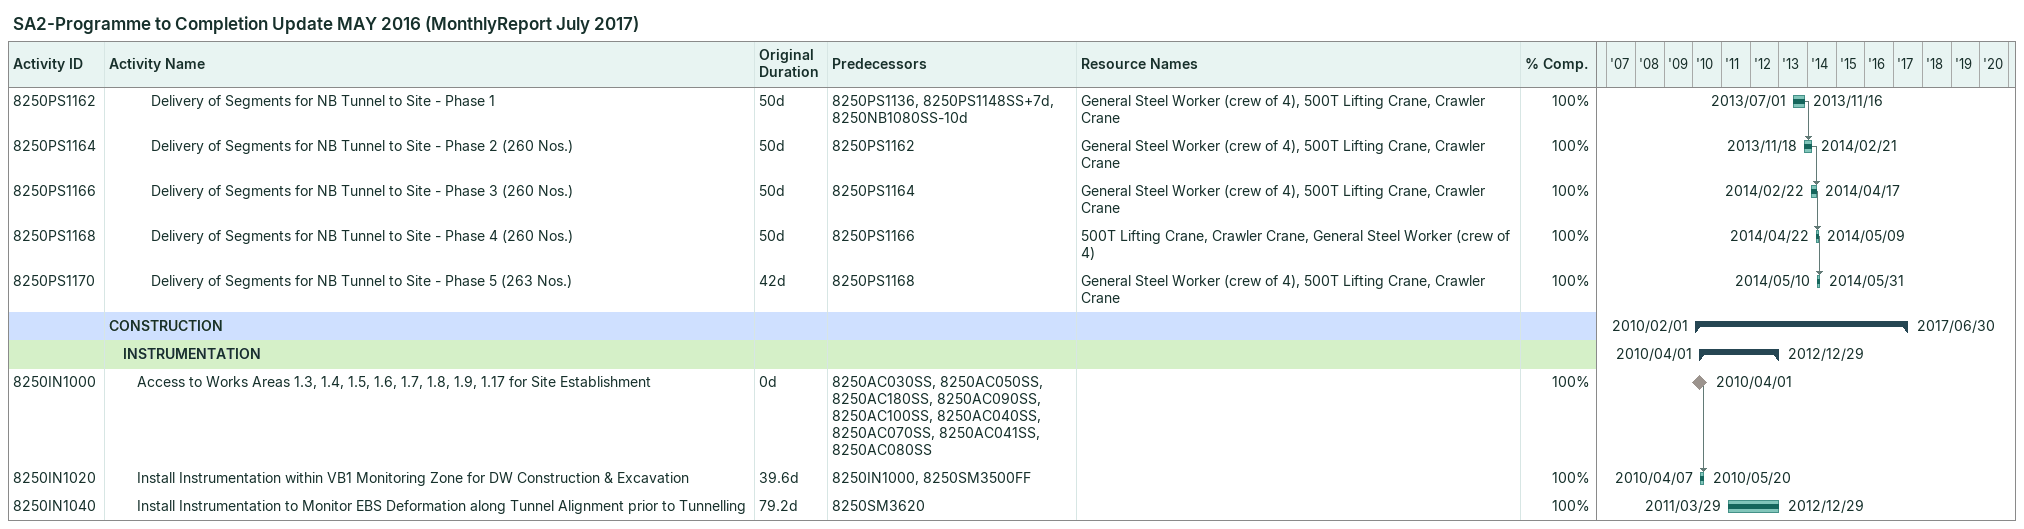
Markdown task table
SA2-Programme to Completion Update MAY 2016 (MonthlyReport July 2017)

| ID | Level | Task | Original duration | Start | Finish | Predecessors | Resources | % complete |
|---|---|---|---|---|---|---|---|---|
| 8250PS1162 | 4 | Delivery of Segments for NB Tunnel to Site - Phase 1 | 50d | 2013-07-01 | 2013-11-16 | 8250PS1136, 8250PS1148SS+7d, 8250NB1080SS-10d | General Steel Worker (crew of 4), 500T Lifting Crane, Crawler Crane | 100 |
| 8250PS1164 | 4 | Delivery of Segments for NB Tunnel to Site - Phase 2 (260 Nos.) | 50d | 2013-11-18 | 2014-02-21 | 8250PS1162 | General Steel Worker (crew of 4), 500T Lifting Crane, Crawler Crane | 100 |
| 8250PS1166 | 4 | Delivery of Segments for NB Tunnel to Site - Phase 3 (260 Nos.) | 50d | 2014-02-22 | 2014-04-17 | 8250PS1164 | General Steel Worker (crew of 4), 500T Lifting Crane, Crawler Crane | 100 |
| 8250PS1168 | 4 | Delivery of Segments for NB Tunnel to Site - Phase 4 (260 Nos.) | 50d | 2014-04-22 | 2014-05-09 | 8250PS1166 | 500T Lifting Crane, Crawler Crane, General Steel Worker (crew of 4) | 100 |
| 8250PS1170 | 4 | Delivery of Segments for NB Tunnel to Site - Phase 5 (263 Nos.) | 42d | 2014-05-10 | 2014-05-31 | 8250PS1168 | General Steel Worker (crew of 4), 500T Lifting Crane, Crawler Crane | 100 |
|  | 1 | **CONSTRUCTION** |  | 2010-02-01 | 2017-06-30 |  |  |  |
|  | 2 | **INSTRUMENTATION** |  | 2010-04-01 | 2012-12-29 |  |  |  |
| 8250IN1000 | 3 | Access to Works Areas 1.3, 1.4, 1.5, 1.6, 1.7, 1.8, 1.9, 1.17 for Site Establishment | 0d | 2010-04-01 | 2010-04-01 | 8250AC030SS, 8250AC050SS, 8250AC180SS, 8250AC090SS, 8250AC100SS, 8250AC040SS, 8250AC070SS, 8250AC041SS, 8250AC080SS |  | 100 |
| 8250IN1020 | 3 | Install Instrumentation within VB1 Monitoring Zone for DW Construction & Excavation | 39.6d | 2010-04-07 | 2010-05-20 | 8250IN1000, 8250SM3500FF |  | 100 |
| 8250IN1040 | 3 | Install Instrumentation to Monitor EBS Deformation along Tunnel Alignment prior to Tunnelling | 79.2d | 2011-03-29 | 2012-12-29 | 8250SM3620 |  | 100 |
